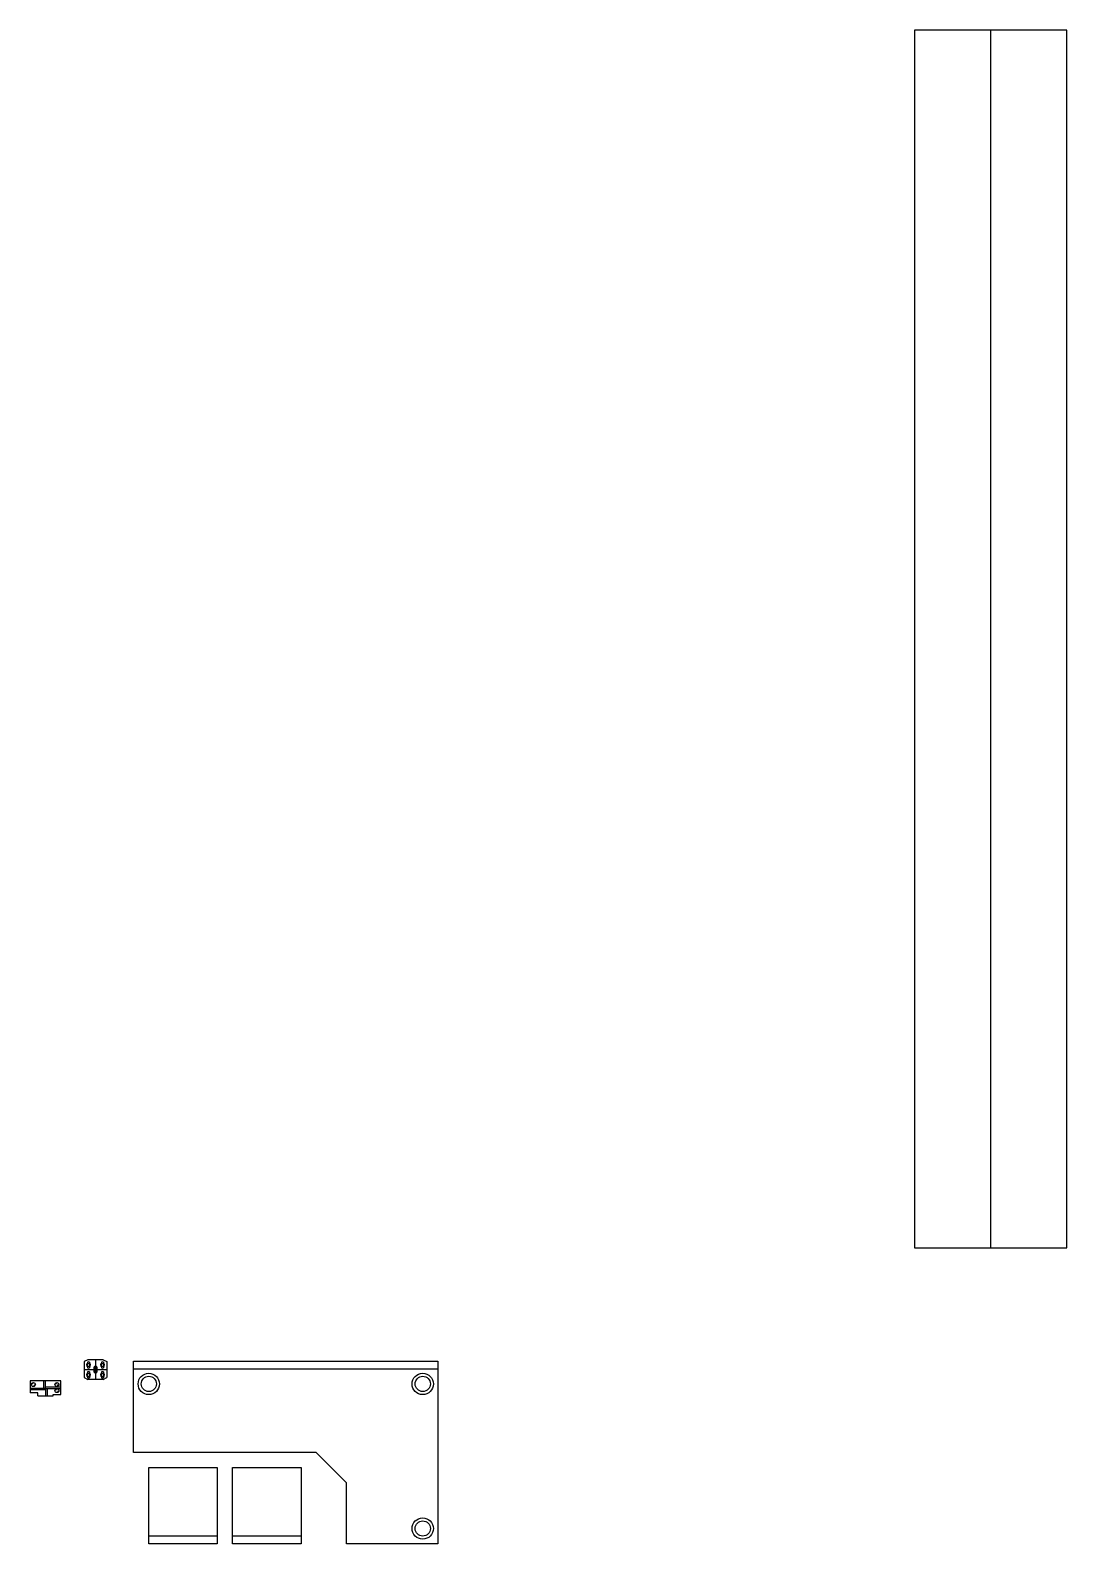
# Model space of a CAD drawing. Header units: millimetres. Extents: x 1834 to 8644, y 1215 to 11159.
import ezdxf

# ---------------------------------------------------------------- set-up
doc = ezdxf.new("R2010")
doc.units = ezdxf.units.MM

msp = doc.modelspace()

# ---------------------------------------------------------------- linework, layer by layer
for p, q in [((8144.3, 11159.1), (8144.3, 3159.1)), ((2211.6, 2424.1), (2187.6, 2412.1)), ((2187.6, 2412.1), (2187.6, 2306.1)), ((2210.6, 2408.2), (2210.6, 2370)), ((2313.6, 2424.1), (2211.6, 2424.1)), ((2222.6, 2408.2), (2222.6, 2370)), ((2262.6, 2424.1), (2262.6, 2294.1)), ((2302.6, 2408.2), (2302.6, 2370)), ((2313.6, 2424.1), (2337.6, 2412.1)), ((2314.6, 2408.2), (2314.6, 2370)), ((2337.6, 2412.1), (2337.6, 2306.1)), ((2512.9, 2414.7), (4512.9, 2414.7)), ((2512.9, 2314.7), (2512.9, 2414.7)), ((4512.9, 2414.7), (4512.9, 2314.7)), ((2187.6, 2359.1), (2337.6, 2359.1)), ((2187.6, 2306.1), (2211.6, 2294.1)), ((2210.6, 2343.2), (2210.6, 2305)), ((2313.6, 2294.1), (2211.6, 2294.1)), ((2222.6, 2343.2), (2222.6, 2305)), ((2302.6, 2343.2), (2302.6, 2305)), ((2313.6, 2294.1), (2337.6, 2306.1)), ((2314.6, 2343.2), (2314.6, 2305)), ((2512.9, 2364.7), (4512.9, 2364.7)), ((2512.9, 1814.7), (2512.9, 2314.7)), ((4512.9, 2314.7), (4512.9, 1214.7)), ((1934, 2235.5), (1834, 2235.5)), ((1934, 2225.5), (1834, 2225.5)), ((1844.4, 2260.7), (1841.4, 2260.7)), ((1854.4, 2270.7), (1854.4, 2273.7)), ((1854.4, 2250.7), (1854.4, 2247.7)), ((1864.4, 2260.7), (1867.4, 2260.7)), ((1924, 2235.5), (1924, 2285.5)), ((1934, 2235.5), (1934, 2285.5)), ((1934, 2245.5), (2034, 2245.5)), ((1934, 2235.5), (2034, 2235.5)), ((1934, 2235.5), (1934, 2185.5)), ((1944, 2235.5), (1944, 2185.5)), ((1999, 2260.5), (1996, 2260.5)), ((1999, 2220.5), (1996, 2220.5)), ((2009, 2270.5), (2009, 2273.5)), ((2009, 2250.5), (2009, 2247.5)), ((2009, 2230.5), (2009, 2233.5)), ((2009, 2210.5), (2009, 2207.5)), ((2019, 2260.5), (2022, 2260.5)), ((2019, 2220.5), (2022, 2220.5)), ((3712.9, 1814.7), (2512.9, 1814.7)), ((3712.9, 1814.7), (3912.9, 1614.7)), ((2612.9, 1714.7), (3062.9, 1714.7)), ((2612.9, 1214.7), (2612.9, 1714.7)), ((3062.9, 1714.7), (3062.9, 1214.7)), ((3162.9, 1714.7), (3612.9, 1714.7)), ((3162.9, 1214.7), (3162.9, 1714.7)), ((3612.9, 1714.7), (3612.9, 1214.7)), ((3912.9, 1214.7), (3912.9, 1614.7)), ((3062.9, 1264.7), (2612.9, 1264.7)), ((3062.9, 1214.7), (2612.9, 1214.7)), ((3612.9, 1264.7), (3162.9, 1264.7)), ((3612.9, 1214.7), (3162.9, 1214.7)), ((4512.9, 1214.7), (3912.9, 1214.7))]:
    msp.add_line(p, q)
for points in [[(7644.3, 3159.1), (8644.3, 3159.1), (8644.3, 11159.1), (7644.3, 11159.1)], [(2034, 2285.5), (2034, 2285.5), (2034, 2285.5), (2034, 2285.5)]]:
    msp.add_lwpolyline(points, close=True)
for points in [[(2266.6, 2379.1), (2258.6, 2379.1, 0.414214), (2252.6, 2373.1), (2252.6, 2345.1, 0.414214), (2258.6, 2339.1), (2266.6, 2339.1, 0.414214), (2272.6, 2345.1), (2272.6, 2373.1, 0.414214)], [(2266.6, 2375.1), (2258.6, 2375.1, 0.414214), (2256.6, 2373.1), (2256.6, 2345.1, 0.414214), (2258.6, 2343.1), (2266.6, 2343.1, 0.414214), (2268.6, 2345.1), (2268.6, 2373.1, 0.414214)]]:
    msp.add_lwpolyline(points, format="xyb", close=True)
for points in [[(2034, 2195.5), (2034, 2285.5), (1834, 2285.5), (1834, 2205.5)], [(1884, 2185.5), (1884, 2205.5), (1834, 2205.5)], [(1984, 2185.5), (1984, 2195.5), (2034, 2195.5)], [(1884, 2185.5), (1984, 2185.5)]]:
    msp.add_lwpolyline(points)
for centre, radius in [((2612.9, 2264.7), 70), ((2612.9, 2264.7), 50), ((4412.9, 2264.7), 70), ((4412.9, 2264.7), 50), ((1854.4, 2260.7), 13), ((2009, 2260.5), 13), ((2009, 2220.5), 13), ((4412.9, 1314.7), 70), ((4412.9, 1314.7), 50)]:
    msp.add_circle(centre, radius)
for centre, radius, start, end in [((2216.6, 2389.1), 14, 115.37693, 244.62307), ((2216.6, 2389.1), 20, 72.5424, 107.4576), ((2216.6, 2389.1), 10, 53.1301, 126.8699), ((2216.6, 2389.1), 14, 295.37693, 64.62307), ((2308.6, 2389.1), 14, 115.37693, 244.62307), ((2308.6, 2389.1), 20, 72.5424, 107.4576), ((2308.6, 2389.1), 10, 53.1301, 126.8699), ((2308.6, 2389.1), 14, 295.37693, 64.62307), ((2216.6, 2324.1), 14, 115.37693, 244.62307), ((2216.6, 2389.1), 10, 233.1301, 306.8699), ((2216.6, 2389.1), 20, 252.5424, 287.4576), ((2216.6, 2324.1), 20, 72.5424, 107.4576), ((2216.6, 2324.1), 10, 53.1301, 126.8699), ((2216.6, 2324.1), 10, 233.1301, 306.8699), ((2216.6, 2324.1), 20, 252.5424, 287.4576), ((2216.6, 2324.1), 14, 295.37693, 64.62307), ((2308.6, 2324.1), 14, 115.37693, 244.62307), ((2308.6, 2389.1), 10, 233.1301, 306.8699), ((2308.6, 2389.1), 20, 252.5424, 287.4576), ((2308.6, 2324.1), 20, 72.5424, 107.4576), ((2308.6, 2324.1), 10, 53.1301, 126.8699), ((2308.6, 2324.1), 10, 233.1301, 306.8699), ((2308.6, 2324.1), 20, 252.5424, 287.4576), ((2308.6, 2324.1), 14, 295.37693, 64.62307), ((1854.4, 2260.7), 10, 90, 180), ((1854.4, 2260.7), 10, 270, 0), ((2009, 2260.5), 10, 90, 180), ((2009, 2220.5), 10, 90, 180), ((2009, 2260.5), 10, 270, 0), ((2009, 2220.5), 10, 270, 0)]:
    msp.add_arc(centre, radius, start, end)

doc.saveas('drawing.dxf')
